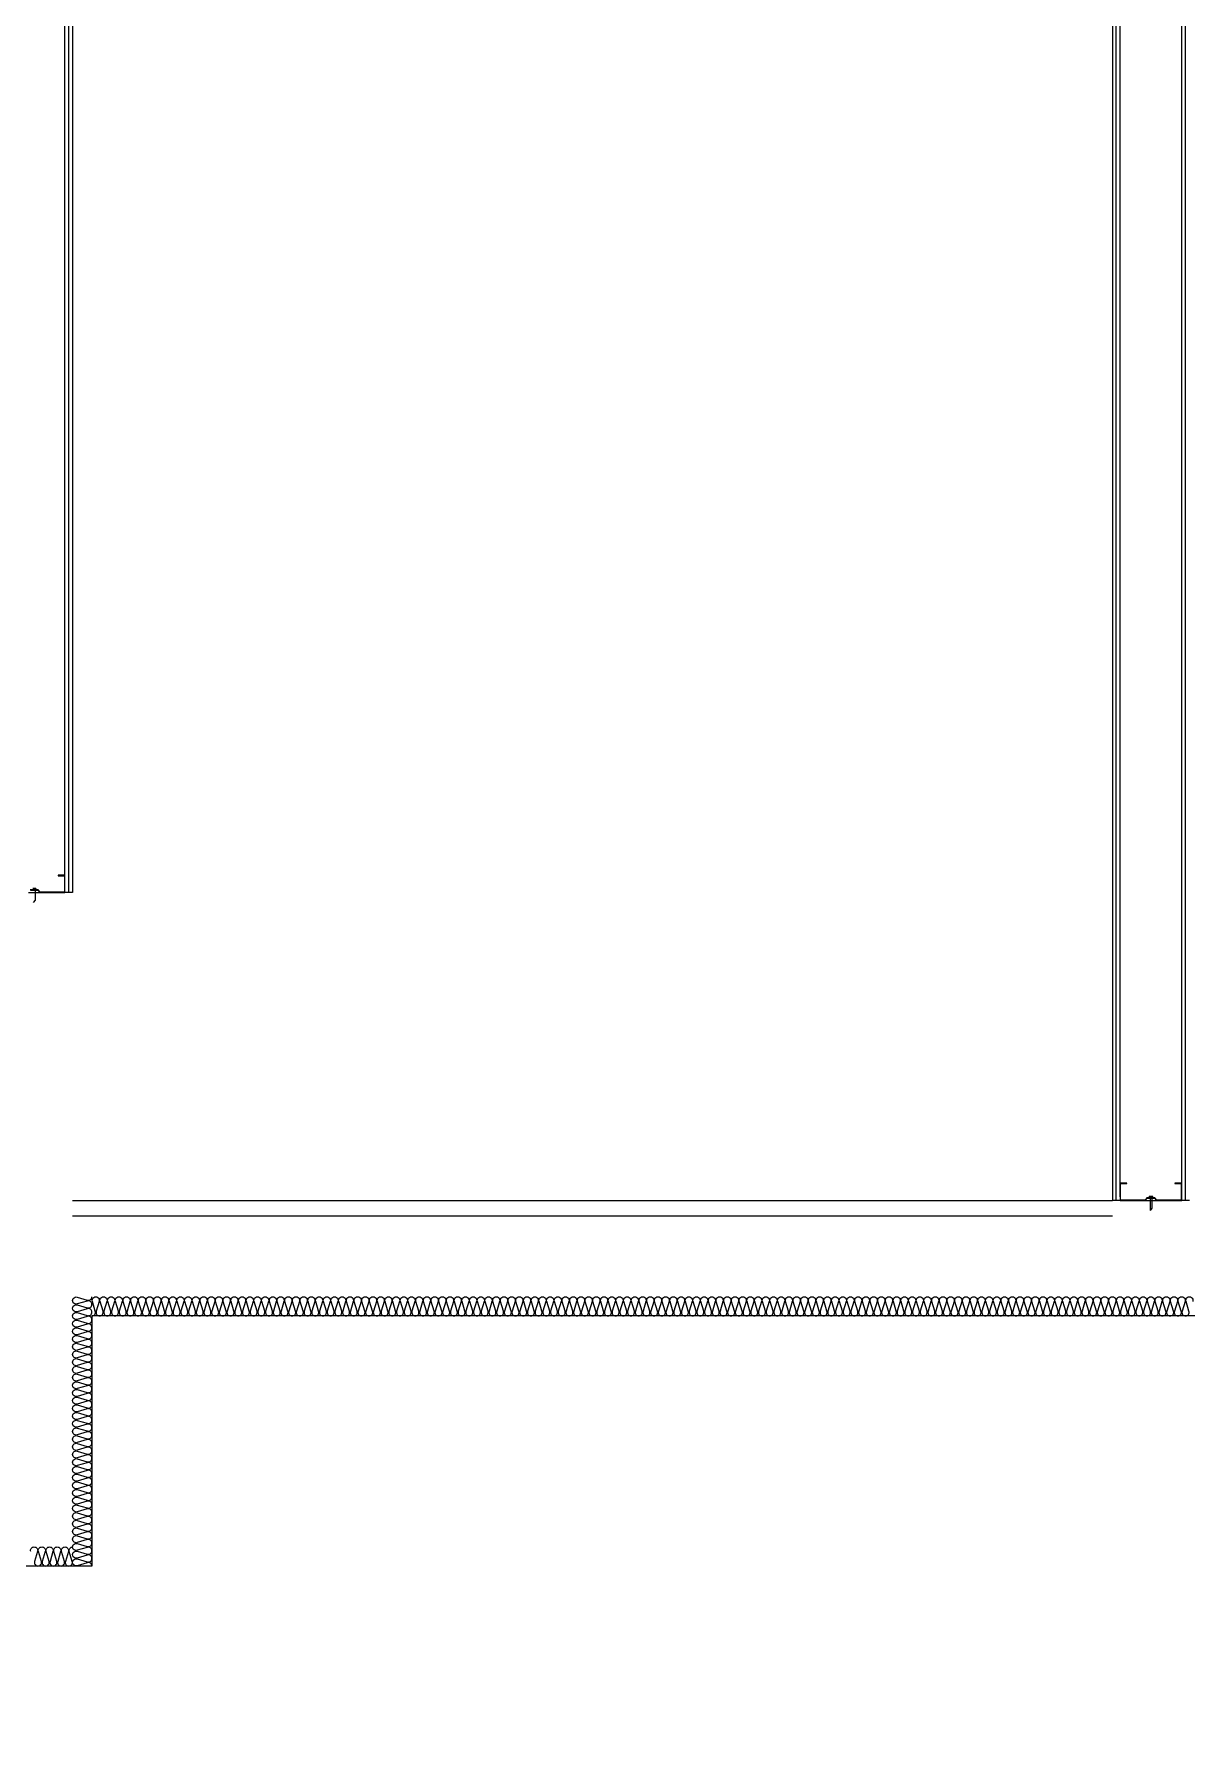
# Model space of a CAD drawing. Header units: millimetres. Extents: x 19868 to 801382, y -4805 to 85279.
# Drawn here: x 528738 to 531732, y 40875 to 45309 of the extents above; entities that cross this region are included whole.
import ezdxf

# ---------------------------------------------------------------- set-up
doc = ezdxf.new("R2010")
doc.units = ezdxf.units.MM
doc.header["$LTSCALE"] = 250
for name, color, linetype in [('8입면선', 8, 'Continuous'), ('A-FIN', 6, 'Continuous'), ('A-FIN-8', 8, 'Continuous'), ('A-WALL-D', 7, 'Continuous'), ('GAGAM-DT', 7, 'Continuous'), ('ISL', 251, 'Continuous'), ('입면', 7, 'Continuous')]:
    doc.layers.add(name, color=color, linetype=linetype)
doc.layers.add('CK', color=221, linetype='Continuous', plot=False)

# ---------------------------------------------------------------- blocks, each defined once
blk = doc.blocks.new('*U128')
at = {"layer": '8입면선', "color": 8}
blk.add_line((3316577.6, 472011.4), (3316577.6, 478251.4), dxfattribs=at)
at = {"layer": 'A-WALL-D'}
for p, q in [((3316567.6, 472021.4), (3316567.6, 478251.4)), ((3316587.6, 478251.4), (3316587.6, 472011.4)), ((3316587.6, 472011.4), (3316567.6, 472011.4))]:
    blk.add_line(p, q, dxfattribs=at)
at = {"layer": 'CK', "linetype": 'Continuous'}
blk.add_line((3316472.9, 472011.4), (3316502.3, 472011.4), dxfattribs=at)
at = {"layer": 'GAGAM-DT', "color": 8}
for p, q in [((3316491.2, 472022.2), (3316484.3, 472022.2)), ((3316490.3, 472017.2), (3316490.3, 472022.2)), ((3316492.7, 472017.2), (3316492.7, 472020.7)), ((3316492.7, 472017.2), (3316482.8, 472017.2)), ((3316490.3, 471991.3), (3316485.3, 471985.8)), ((3316490.3, 472017.2), (3316490.3, 471991.3))]:
    blk.add_line(p, q, dxfattribs=at)
blk.add_arc((3316491.2, 472020.7), 1.51, 0, 90, dxfattribs=at)
at = {"layer": '입면', "color": 6}
for p, q in [((3316567.6, 472056.4), (3316549.8, 472056.4)), ((3316549.8, 472056.4), (3316549.8, 472055.2)), ((3316549.8, 472055.2), (3316566.4, 472055.2)), ((3316566.4, 472055.2), (3316566.4, 472012.6)), ((3316567.6, 472011.4), (3316567.6, 472056.4)), ((3316497.8, 472018.5), (3316477.4, 472018.5)), ((3316477.9, 472017.3), (3316497.3, 472017.3)), ((3316497.3, 472017.3), (3316502.3, 472011.4)), ((3316502.8, 472012.6), (3316497.8, 472018.5)), ((3316502.3, 472011.4), (3316567.6, 472011.4)), ((3316566.4, 472012.6), (3316502.8, 472012.6))]:
    blk.add_line(p, q, dxfattribs=at)
blk = doc.blocks.new('*U129')
at = {"layer": '8입면선', "color": 8}
for p, q in [((3316397.6, 472011.4), (3316397.6, 478501.4)), ((3316577.6, 472011.4), (3316577.6, 478501.4))]:
    blk.add_line(p, q, dxfattribs=at)
at = {"layer": 'A-WALL-D'}
for p, q in [((3316387.6, 478501.4), (3316387.6, 472011.4)), ((3316407.6, 472021.4), (3316407.6, 478501.4)), ((3316567.6, 472021.4), (3316567.6, 478501.4)), ((3316407.6, 472011.4), (3316387.6, 472011.4)), ((3316587.6, 472011.4), (3316567.6, 472011.4))]:
    blk.add_line(p, q, dxfattribs=at)
at = {"layer": 'CK', "linetype": 'Continuous'}
blk.add_line((3316472.9, 472011.4), (3316502.3, 472011.4), dxfattribs=at)
at = {"layer": 'GAGAM-DT', "color": 8}
for p, q in [((3316482.8, 472017.2), (3316482.8, 472020.7)), ((3316491.2, 472022.2), (3316484.3, 472022.2)), ((3316485.3, 472017.2), (3316485.3, 472022.2)), ((3316490.3, 472017.2), (3316490.3, 472022.2)), ((3316492.7, 472017.2), (3316492.7, 472020.7)), ((3316492.7, 472017.2), (3316482.8, 472017.2)), ((3316485.3, 472017.2), (3316485.3, 471985.8)), ((3316490.3, 471991.3), (3316485.3, 471985.8)), ((3316490.3, 472017.2), (3316490.3, 471991.3))]:
    blk.add_line(p, q, dxfattribs=at)
for centre, start, end in [((3316484.3, 472020.7), 90, 180), ((3316491.2, 472020.7), 0, 90)]:
    blk.add_arc(centre, 1.51, start, end, dxfattribs=at)
at = {"layer": '입면', "color": 6}
for p, q in [((3316425.4, 472056.4), (3316407.6, 472056.4)), ((3316407.6, 472056.4), (3316407.6, 472011.4)), ((3316408.8, 472012.6), (3316408.8, 472055.2)), ((3316408.8, 472055.2), (3316425.4, 472055.2)), ((3316425.4, 472055.2), (3316425.4, 472056.4)), ((3316567.6, 472056.4), (3316549.8, 472056.4)), ((3316549.8, 472056.4), (3316549.8, 472055.2)), ((3316549.8, 472055.2), (3316566.4, 472055.2)), ((3316566.4, 472055.2), (3316566.4, 472012.6)), ((3316567.6, 472011.4), (3316567.6, 472056.4)), ((3316407.6, 472011.4), (3316472.9, 472011.4)), ((3316472.4, 472012.6), (3316408.8, 472012.6)), ((3316477.4, 472018.5), (3316472.4, 472012.6)), ((3316472.9, 472011.4), (3316477.9, 472017.3)), ((3316497.8, 472018.5), (3316477.4, 472018.5)), ((3316477.9, 472017.3), (3316497.3, 472017.3)), ((3316497.3, 472017.3), (3316502.3, 472011.4)), ((3316502.8, 472012.6), (3316497.8, 472018.5)), ((3316502.3, 472011.4), (3316567.6, 472011.4)), ((3316566.4, 472012.6), (3316502.8, 472012.6))]:
    blk.add_line(p, q, dxfattribs=at)

msp = doc.modelspace()

# ---------------------------------------------------------------- linework, layer by layer
at = {"layer": 'A-FIN'}
msp.add_line((528838.2, 42278.9), (531538.2, 42278.9), dxfattribs=at)
at = {"layer": 'A-FIN-8'}
msp.add_line((528838.2, 42238.9), (531538.2, 42238.9), dxfattribs=at)
at = {"layer": 'ISL'}
msp.add_lwpolyline([(538188.2, 41428.9), (537688.2, 41428.9), (537688.2, 41978.9), (535188.2, 41978.9), (535188.2, 41228.9), (534488.2, 41228.9), (534488.2, 41978.9), (528888.2, 41978.9), (528888.2, 41328.9), (528488.2, 41328.9), (528488.2, 42228.9), (528588.2, 42228.9), (528588.2, 42878.9), (522838.2, 42878.9), (522838.2, 42078.9), (523338.2, 42078.9), (523338.2, 41078.9), (522538.2, 41078.9), (522538.2, 41828.9), (511388.2, 41828.9), (511388.2, 41078.9), (511088.2, 41078.9), (511088.2, 34028.9), (511038.2, 34028.9)], dxfattribs=at)
for points in [[(528888.2, 41328.9, 0.509267), (528876.1, 41337.8), (528850.3, 41330.1, -1.372593), (528850.3, 41347.8), (528876.1, 41340.1, 0.509267), (528888.2, 41348.9, 0.509267), (528876.1, 41357.8), (528850.3, 41350.1, -1.372593), (528850.3, 41367.8), (528876.1, 41360.1, 0.509267), (528888.2, 41368.9, 0.509267), (528876.1, 41377.8), (528850.3, 41370.1, -1.372593), (528850.3, 41387.8), (528876.1, 41380.1, 0.509267), (528888.2, 41388.9, 0.509267), (528876.1, 41397.8), (528850.3, 41390.1, -1.372593), (528850.3, 41407.8), (528876.1, 41400.1, 0.509267), (528888.2, 41408.9, 0.509267), (528876.1, 41417.8), (528850.3, 41410.1, -1.372593), (528850.3, 41427.8), (528876.1, 41420.1, 0.509267), (528888.2, 41428.9, 0.509267), (528876.1, 41437.8), (528850.3, 41430.1, -1.372593), (528850.3, 41447.8), (528876.1, 41440.1, 0.509267), (528888.2, 41448.9, 0.509267), (528876.1, 41457.8), (528850.3, 41450.1, -1.372593), (528850.3, 41467.8), (528876.1, 41460.1, 0.509267), (528888.2, 41468.9, 0.509267), (528876.1, 41477.8), (528850.3, 41470.1, -1.372593), (528850.3, 41487.8), (528876.1, 41480.1, 0.509267), (528888.2, 41488.9, 0.509267), (528876.1, 41497.8), (528850.3, 41490.1, -1.372593), (528850.3, 41507.8), (528876.1, 41500.1, 0.509267), (528888.2, 41508.9, 0.509267), (528876.1, 41517.8), (528850.3, 41510.1, -1.372593), (528850.3, 41527.8), (528876.1, 41520.1, 0.509267), (528888.2, 41528.9, 0.509267), (528876.1, 41537.8), (528850.3, 41530.1, -1.372593), (528850.3, 41547.8), (528876.1, 41540.1, 0.509267), (528888.2, 41548.9, 0.509267), (528876.1, 41557.8), (528850.3, 41550.1, -1.372593), (528850.3, 41567.8), (528876.1, 41560.1, 0.509267), (528888.2, 41568.9, 0.509267), (528876.1, 41577.8), (528850.3, 41570.1, -1.372593), (528850.3, 41587.8), (528876.1, 41580.1, 0.509267), (528888.2, 41588.9, 0.509267), (528876.1, 41597.8), (528850.3, 41590.1, -1.372593), (528850.3, 41607.8), (528876.1, 41600.1, 0.509267), (528888.2, 41608.9, 0.509267), (528876.1, 41617.8), (528850.3, 41610.1, -1.372593), (528850.3, 41627.8), (528876.1, 41620.1, 0.509267), (528888.2, 41628.9, 0.509267), (528876.1, 41637.8), (528850.3, 41630.1, -1.372593), (528850.3, 41647.8), (528876.1, 41640.1, 0.509267), (528888.2, 41648.9, 0.509267), (528876.1, 41657.8), (528850.3, 41650.1, -1.372593), (528850.3, 41667.8), (528876.1, 41660.1, 0.509267), (528888.2, 41668.9, 0.509267), (528876.1, 41677.8), (528850.3, 41670.1, -1.372593), (528850.3, 41687.8), (528876.1, 41680.1, 0.509267), (528888.2, 41688.9, 0.509267), (528876.1, 41697.8), (528850.3, 41690.1, -1.372593), (528850.3, 41707.8), (528876.1, 41700.1, 0.509267), (528888.2, 41708.9, 0.509267), (528876.1, 41717.8), (528850.3, 41710.1, -1.372593), (528850.3, 41727.8), (528876.1, 41720.1, 0.509267), (528888.2, 41728.9, 0.509267), (528876.1, 41737.8), (528850.3, 41730.1, -1.372593), (528850.3, 41747.8), (528876.1, 41740.1, 0.509267), (528888.2, 41748.9, 0.509267), (528876.1, 41757.8), (528850.3, 41750.1, -1.372593), (528850.3, 41767.8), (528876.1, 41760.1, 0.509267), (528888.2, 41768.9, 0.509267), (528876.1, 41777.8), (528850.3, 41770.1, -1.372593), (528850.3, 41787.8), (528876.1, 41780.1, 0.509267), (528888.2, 41788.9, 0.509267), (528876.1, 41797.8), (528850.3, 41790.1, -1.372593), (528850.3, 41807.8), (528876.1, 41800.1, 0.509267), (528888.2, 41808.9, 0.509267), (528876.1, 41817.8), (528850.3, 41810.1, -1.372593), (528850.3, 41827.8), (528876.1, 41820.1, 0.509267), (528888.2, 41828.9, 0.509267), (528876.1, 41837.8), (528850.3, 41830.1, -1.372593), (528850.3, 41847.8), (528876.1, 41840.1, 0.509267), (528888.2, 41848.9, 0.509267), (528876.1, 41857.8), (528850.3, 41850.1, -1.372593), (528850.3, 41867.8), (528876.1, 41860.1, 0.509267), (528888.2, 41868.9, 0.509267), (528876.1, 41877.8), (528850.3, 41870.1, -1.372593), (528850.3, 41887.8), (528876.1, 41880.1, 0.509267), (528888.2, 41888.9, 0.509267), (528876.1, 41897.8), (528850.3, 41890.1, -1.372593), (528850.3, 41907.8), (528876.1, 41900.1, 0.509267), (528888.2, 41908.9, 0.509267), (528876.1, 41917.8), (528850.3, 41910.1, -1.372593), (528850.3, 41927.8), (528876.1, 41920.1, 0.509267), (528888.2, 41928.9, 0.509267), (528876.1, 41937.8), (528850.3, 41930.1, -1.372593), (528850.3, 41947.8), (528876.1, 41940.1, 0.509267), (528888.2, 41948.9, 0.509267), (528876.1, 41957.8), (528850.3, 41950.1, -1.372593), (528850.3, 41967.8), (528876.1, 41960.1, 0.509267), (528888.2, 41968.9, 0.509267), (528876.1, 41977.8), (528850.3, 41970.1, -1.372593), (528850.3, 41987.8), (528876.1, 41980.1, 0.509267), (528888.2, 41988.9, 0.509267), (528876.1, 41997.8), (528850.3, 41990.1, -1.372593), (528850.3, 42007.8), (528876.1, 42000.1, 0.509267), (528888.2, 42008.9, 0.509267), (528876.1, 42017.8), (528850.3, 42010.1, -1.372593), (528850.3, 42027.8), (528876.1, 42020.1, 0.509267), (528888.2, 42028.9)], [(528888.2, 41978.9, 0.509267), (528897, 41991.1), (528889.4, 42016.8, -1.372593), (528907, 42016.8), (528899.4, 41991.1, 0.509267), (528908.2, 41978.9, 0.509267), (528917, 41991.1), (528909.4, 42016.8, -1.372593), (528927, 42016.8), (528919.4, 41991.1, 0.509267), (528928.2, 41978.9, 0.509267), (528937, 41991.1), (528929.4, 42016.8, -1.372593), (528947, 42016.8), (528939.4, 41991.1, 0.509267), (528948.2, 41978.9, 0.509267), (528957, 41991.1), (528949.4, 42016.8, -1.372593), (528967, 42016.8), (528959.4, 41991.1, 0.509267), (528968.2, 41978.9, 0.509267), (528977, 41991.1), (528969.4, 42016.8, -1.372593), (528987, 42016.8), (528979.4, 41991.1, 0.509267), (528988.2, 41978.9, 0.509267), (528997, 41991.1), (528989.4, 42016.8, -1.372593), (529007, 42016.8), (528999.4, 41991.1, 0.509267), (529008.2, 41978.9, 0.509267), (529017, 41991.1), (529009.4, 42016.8, -1.372593), (529027, 42016.8), (529019.4, 41991.1, 0.509267), (529028.2, 41978.9, 0.509267), (529037, 41991.1), (529029.4, 42016.8, -1.372593), (529047, 42016.8), (529039.4, 41991.1, 0.509267), (529048.2, 41978.9, 0.509267), (529057, 41991.1), (529049.4, 42016.8, -1.372593), (529067, 42016.8), (529059.4, 41991.1, 0.509267), (529068.2, 41978.9, 0.509267), (529077, 41991.1), (529069.4, 42016.8, -1.372593), (529087, 42016.8), (529079.4, 41991.1, 0.509267), (529088.2, 41978.9, 0.509267), (529097, 41991.1), (529089.4, 42016.8, -1.372593), (529107, 42016.8), (529099.4, 41991.1, 0.509267), (529108.2, 41978.9, 0.509267), (529117, 41991.1), (529109.4, 42016.8, -1.372593), (529127, 42016.8), (529119.4, 41991.1, 0.509267), (529128.2, 41978.9, 0.509267), (529137, 41991.1), (529129.4, 42016.8, -1.372593), (529147, 42016.8), (529139.4, 41991.1, 0.509267), (529148.2, 41978.9, 0.509267), (529157, 41991.1), (529149.4, 42016.8, -1.372593), (529167, 42016.8), (529159.4, 41991.1, 0.509267), (529168.2, 41978.9, 0.509267), (529177, 41991.1), (529169.4, 42016.8, -1.372593), (529187, 42016.8), (529179.4, 41991.1, 0.509267), (529188.2, 41978.9, 0.509267), (529197, 41991.1), (529189.4, 42016.8, -1.372593), (529207, 42016.8), (529199.4, 41991.1, 0.509267), (529208.2, 41978.9, 0.509267), (529217, 41991.1), (529209.4, 42016.8, -1.372593), (529227, 42016.8), (529219.4, 41991.1, 0.509267), (529228.2, 41978.9, 0.509267), (529237, 41991.1), (529229.4, 42016.8, -1.372593), (529247, 42016.8), (529239.4, 41991.1, 0.509267), (529248.2, 41978.9, 0.509267), (529257, 41991.1), (529249.4, 42016.8, -1.372593), (529267, 42016.8), (529259.4, 41991.1, 0.509267), (529268.2, 41978.9, 0.509267), (529277, 41991.1), (529269.4, 42016.8, -1.372593), (529287, 42016.8), (529279.4, 41991.1, 0.509267), (529288.2, 41978.9, 0.509267), (529297, 41991.1), (529289.4, 42016.8, -1.372593), (529307, 42016.8), (529299.4, 41991.1, 0.509267), (529308.2, 41978.9, 0.509267), (529317, 41991.1), (529309.4, 42016.8, -1.372593), (529327, 42016.8), (529319.4, 41991.1, 0.509267), (529328.2, 41978.9, 0.509267), (529337, 41991.1), (529329.4, 42016.8, -1.372593), (529347, 42016.8), (529339.4, 41991.1, 0.509267), (529348.2, 41978.9, 0.509267), (529357, 41991.1), (529349.4, 42016.8, -1.372593), (529367, 42016.8), (529359.4, 41991.1, 0.509267), (529368.2, 41978.9, 0.509267), (529377, 41991.1), (529369.4, 42016.8, -1.372593), (529387, 42016.8), (529379.4, 41991.1, 0.509267), (529388.2, 41978.9, 0.509267), (529397, 41991.1), (529389.4, 42016.8, -1.372593), (529407, 42016.8), (529399.4, 41991.1, 0.509267), (529408.2, 41978.9, 0.509267), (529417, 41991.1), (529409.4, 42016.8, -1.372593), (529427, 42016.8), (529419.4, 41991.1, 0.509267), (529428.2, 41978.9, 0.509267), (529437, 41991.1), (529429.4, 42016.8, -1.372593), (529447, 42016.8), (529439.4, 41991.1, 0.509267), (529448.2, 41978.9, 0.509267), (529457, 41991.1), (529449.4, 42016.8, -1.372593), (529467, 42016.8), (529459.4, 41991.1, 0.509267), (529468.2, 41978.9, 0.509267), (529477, 41991.1), (529469.4, 42016.8, -1.372593), (529487, 42016.8), (529479.4, 41991.1, 0.509267), (529488.2, 41978.9, 0.509267), (529497, 41991.1), (529489.4, 42016.8, -1.372593), (529507, 42016.8), (529499.4, 41991.1, 0.509267), (529508.2, 41978.9, 0.509267), (529517, 41991.1), (529509.4, 42016.8, -1.372593), (529527, 42016.8), (529519.4, 41991.1, 0.509267), (529528.2, 41978.9, 0.509267), (529537, 41991.1), (529529.4, 42016.8, -1.372593), (529547, 42016.8), (529539.4, 41991.1, 0.509267), (529548.2, 41978.9, 0.509267), (529557, 41991.1), (529549.4, 42016.8, -1.372593), (529567, 42016.8), (529559.4, 41991.1, 0.509267), (529568.2, 41978.9, 0.509267), (529577, 41991.1), (529569.4, 42016.8, -1.372593), (529587, 42016.8), (529579.4, 41991.1, 0.509267), (529588.2, 41978.9, 0.509267), (529597, 41991.1), (529589.4, 42016.8, -1.372593), (529607, 42016.8), (529599.4, 41991.1, 0.509267), (529608.2, 41978.9, 0.509267), (529617, 41991.1), (529609.4, 42016.8, -1.372593), (529627, 42016.8), (529619.4, 41991.1, 0.509267), (529628.2, 41978.9, 0.509267), (529637, 41991.1), (529629.4, 42016.8, -1.372593), (529647, 42016.8), (529639.4, 41991.1, 0.509267), (529648.2, 41978.9, 0.509267), (529657, 41991.1), (529649.4, 42016.8, -1.372593), (529667, 42016.8), (529659.4, 41991.1, 0.509267), (529668.2, 41978.9, 0.509267), (529677, 41991.1), (529669.4, 42016.8, -1.372593), (529687, 42016.8), (529679.4, 41991.1, 0.509267), (529688.2, 41978.9, 0.509267), (529697, 41991.1), (529689.4, 42016.8, -1.372593), (529707, 42016.8), (529699.4, 41991.1, 0.509267), (529708.2, 41978.9, 0.509267), (529717, 41991.1), (529709.4, 42016.8, -1.372593), (529727, 42016.8), (529719.4, 41991.1, 0.509267), (529728.2, 41978.9, 0.509267), (529737, 41991.1), (529729.4, 42016.8, -1.372593), (529747, 42016.8), (529739.4, 41991.1, 0.509267), (529748.2, 41978.9, 0.509267), (529757, 41991.1), (529749.4, 42016.8, -1.372593), (529767, 42016.8), (529759.4, 41991.1, 0.509267), (529768.2, 41978.9, 0.509267), (529777, 41991.1), (529769.4, 42016.8, -1.372593), (529787, 42016.8), (529779.4, 41991.1, 0.509267), (529788.2, 41978.9, 0.509267), (529797, 41991.1), (529789.4, 42016.8, -1.372593), (529807, 42016.8), (529799.4, 41991.1, 0.509267), (529808.2, 41978.9, 0.509267), (529817, 41991.1), (529809.4, 42016.8, -1.372593), (529827, 42016.8), (529819.4, 41991.1, 0.509267), (529828.2, 41978.9, 0.509267), (529837, 41991.1), (529829.4, 42016.8, -1.372593), (529847, 42016.8), (529839.4, 41991.1, 0.509267), (529848.2, 41978.9, 0.509267), (529857, 41991.1), (529849.4, 42016.8, -1.372593), (529867, 42016.8), (529859.4, 41991.1, 0.509267), (529868.2, 41978.9, 0.509267), (529877, 41991.1), (529869.4, 42016.8, -1.372593), (529887, 42016.8), (529879.4, 41991.1, 0.509267), (529888.2, 41978.9, 0.509267), (529897, 41991.1), (529889.4, 42016.8, -1.372593), (529907, 42016.8), (529899.4, 41991.1, 0.509267), (529908.2, 41978.9, 0.509267), (529917, 41991.1), (529909.4, 42016.8, -1.372593), (529927, 42016.8), (529919.4, 41991.1, 0.509267), (529928.2, 41978.9, 0.509267), (529937, 41991.1), (529929.4, 42016.8, -1.372593), (529947, 42016.8), (529939.4, 41991.1, 0.509267), (529948.2, 41978.9, 0.509267), (529957, 41991.1), (529949.4, 42016.8, -1.372593), (529967, 42016.8), (529959.4, 41991.1, 0.509267), (529968.2, 41978.9, 0.509267), (529977, 41991.1), (529969.4, 42016.8, -1.372593), (529987, 42016.8), (529979.4, 41991.1, 0.509267), (529988.2, 41978.9, 0.509267), (529997, 41991.1), (529989.4, 42016.8, -1.372593), (530007, 42016.8), (529999.4, 41991.1, 0.509267), (530008.2, 41978.9, 0.509267), (530017, 41991.1), (530009.4, 42016.8, -1.372593), (530027, 42016.8), (530019.4, 41991.1, 0.509267), (530028.2, 41978.9, 0.509267), (530037, 41991.1), (530029.4, 42016.8, -1.372593), (530047, 42016.8), (530039.4, 41991.1, 0.509267), (530048.2, 41978.9, 0.509267), (530057, 41991.1), (530049.4, 42016.8, -1.372593), (530067, 42016.8), (530059.4, 41991.1, 0.509267), (530068.2, 41978.9, 0.509267), (530077, 41991.1), (530069.4, 42016.8, -1.372593), (530087, 42016.8), (530079.4, 41991.1, 0.509267), (530088.2, 41978.9, 0.509267), (530097, 41991.1), (530089.4, 42016.8, -1.372593), (530107, 42016.8), (530099.4, 41991.1, 0.509267), (530108.2, 41978.9, 0.509267), (530117, 41991.1), (530109.4, 42016.8, -1.372593), (530127, 42016.8), (530119.4, 41991.1, 0.509267), (530128.2, 41978.9, 0.509267), (530137, 41991.1), (530129.4, 42016.8, -1.372593), (530147, 42016.8), (530139.4, 41991.1, 0.509267), (530148.2, 41978.9, 0.509267), (530157, 41991.1), (530149.4, 42016.8, -1.372593), (530167, 42016.8), (530159.4, 41991.1, 0.509267), (530168.2, 41978.9, 0.509267), (530177, 41991.1), (530169.4, 42016.8, -1.372593), (530187, 42016.8), (530179.4, 41991.1, 0.509267), (530188.2, 41978.9, 0.509267), (530197, 41991.1), (530189.4, 42016.8, -1.372593), (530207, 42016.8), (530199.4, 41991.1, 0.509267), (530208.2, 41978.9, 0.509267), (530217, 41991.1), (530209.4, 42016.8, -1.372593), (530227, 42016.8), (530219.4, 41991.1, 0.509267), (530228.2, 41978.9, 0.509267), (530237, 41991.1), (530229.4, 42016.8, -1.372593), (530247, 42016.8), (530239.4, 41991.1, 0.509267), (530248.2, 41978.9, 0.509267), (530257, 41991.1), (530249.4, 42016.8, -1.372593), (530267, 42016.8), (530259.4, 41991.1, 0.509267), (530268.2, 41978.9, 0.509267), (530277, 41991.1), (530269.4, 42016.8, -1.372593), (530287, 42016.8), (530279.4, 41991.1, 0.509267), (530288.2, 41978.9, 0.509267), (530297, 41991.1), (530289.4, 42016.8, -1.372593), (530307, 42016.8), (530299.4, 41991.1, 0.509267), (530308.2, 41978.9, 0.509267), (530317, 41991.1), (530309.4, 42016.8, -1.372593), (530327, 42016.8), (530319.4, 41991.1, 0.509267), (530328.2, 41978.9, 0.509267), (530337, 41991.1), (530329.4, 42016.8, -1.372593), (530347, 42016.8), (530339.4, 41991.1, 0.509267), (530348.2, 41978.9, 0.509267), (530357, 41991.1), (530349.4, 42016.8, -1.372593), (530367, 42016.8), (530359.4, 41991.1, 0.509267), (530368.2, 41978.9, 0.509267), (530377, 41991.1), (530369.4, 42016.8, -1.372593), (530387, 42016.8), (530379.4, 41991.1, 0.509267), (530388.2, 41978.9, 0.509267), (530397, 41991.1), (530389.4, 42016.8, -1.372593), (530407, 42016.8), (530399.4, 41991.1, 0.509267), (530408.2, 41978.9, 0.509267), (530417, 41991.1), (530409.4, 42016.8, -1.372593), (530427, 42016.8), (530419.4, 41991.1, 0.509267), (530428.2, 41978.9, 0.509267), (530437, 41991.1), (530429.4, 42016.8, -1.372593), (530447, 42016.8), (530439.4, 41991.1, 0.509267), (530448.2, 41978.9, 0.509267), (530457, 41991.1), (530449.4, 42016.8, -1.372593), (530467, 42016.8), (530459.4, 41991.1, 0.509267), (530468.2, 41978.9, 0.509267), (530477, 41991.1), (530469.4, 42016.8, -1.372593), (530487, 42016.8), (530479.4, 41991.1, 0.509267), (530488.2, 41978.9, 0.509267), (530497, 41991.1), (530489.4, 42016.8, -1.372593), (530507, 42016.8), (530499.4, 41991.1, 0.509267), (530508.2, 41978.9, 0.509267), (530517, 41991.1), (530509.4, 42016.8, -1.372593), (530527, 42016.8), (530519.4, 41991.1, 0.509267), (530528.2, 41978.9, 0.509267), (530537, 41991.1), (530529.4, 42016.8, -1.372593), (530547, 42016.8), (530539.4, 41991.1, 0.509267), (530548.2, 41978.9, 0.509267), (530557, 41991.1), (530549.4, 42016.8, -1.372593), (530567, 42016.8), (530559.4, 41991.1, 0.509267), (530568.2, 41978.9, 0.509267), (530577, 41991.1), (530569.4, 42016.8, -1.372593), (530587, 42016.8), (530579.4, 41991.1, 0.509267), (530588.2, 41978.9, 0.509267), (530597, 41991.1), (530589.4, 42016.8, -1.372593), (530607, 42016.8), (530599.4, 41991.1, 0.509267), (530608.2, 41978.9, 0.509267), (530617, 41991.1), (530609.4, 42016.8, -1.372593), (530627, 42016.8), (530619.4, 41991.1, 0.509267), (530628.2, 41978.9, 0.509267), (530637, 41991.1), (530629.4, 42016.8, -1.372593), (530647, 42016.8), (530639.4, 41991.1, 0.509267), (530648.2, 41978.9, 0.509267), (530657, 41991.1), (530649.4, 42016.8, -1.372593), (530667, 42016.8), (530659.4, 41991.1, 0.509267), (530668.2, 41978.9, 0.509267), (530677, 41991.1), (530669.4, 42016.8, -1.372593), (530687, 42016.8), (530679.4, 41991.1, 0.509267), (530688.2, 41978.9, 0.509267), (530697, 41991.1), (530689.4, 42016.8, -1.372593), (530707, 42016.8), (530699.4, 41991.1, 0.509267), (530708.2, 41978.9, 0.509267), (530717, 41991.1), (530709.4, 42016.8, -1.372593), (530727, 42016.8), (530719.4, 41991.1, 0.509267), (530728.2, 41978.9, 0.509267), (530737, 41991.1), (530729.4, 42016.8, -1.372593), (530747, 42016.8), (530739.4, 41991.1, 0.509267), (530748.2, 41978.9, 0.509267), (530757, 41991.1), (530749.4, 42016.8, -1.372593), (530767, 42016.8), (530759.4, 41991.1, 0.509267), (530768.2, 41978.9, 0.509267), (530777, 41991.1), (530769.4, 42016.8, -1.372593), (530787, 42016.8), (530779.4, 41991.1, 0.509267), (530788.2, 41978.9, 0.509267), (530797, 41991.1), (530789.4, 42016.8, -1.372593), (530807, 42016.8), (530799.4, 41991.1, 0.509267), (530808.2, 41978.9, 0.509267), (530817, 41991.1), (530809.4, 42016.8, -1.372593), (530827, 42016.8), (530819.4, 41991.1, 0.509267), (530828.2, 41978.9, 0.509267), (530837, 41991.1), (530829.4, 42016.8, -1.372593), (530847, 42016.8), (530839.4, 41991.1, 0.509267), (530848.2, 41978.9, 0.509267), (530857, 41991.1), (530849.4, 42016.8, -1.372593), (530867, 42016.8), (530859.4, 41991.1, 0.509267), (530868.2, 41978.9, 0.509267), (530877, 41991.1), (530869.4, 42016.8, -1.372593), (530887, 42016.8), (530879.4, 41991.1, 0.509267), (530888.2, 41978.9, 0.509267), (530897, 41991.1), (530889.4, 42016.8, -1.372593), (530907, 42016.8), (530899.4, 41991.1, 0.509267), (530908.2, 41978.9, 0.509267), (530917, 41991.1), (530909.4, 42016.8, -1.372593), (530927, 42016.8), (530919.4, 41991.1, 0.509267), (530928.2, 41978.9, 0.509267), (530937, 41991.1), (530929.4, 42016.8, -1.372593), (530947, 42016.8), (530939.4, 41991.1, 0.509267), (530948.2, 41978.9, 0.509267), (530957, 41991.1), (530949.4, 42016.8, -1.372593), (530967, 42016.8), (530959.4, 41991.1, 0.509267), (530968.2, 41978.9, 0.509267), (530977, 41991.1), (530969.4, 42016.8, -1.372593), (530987, 42016.8), (530979.4, 41991.1, 0.509267), (530988.2, 41978.9, 0.509267), (530997, 41991.1), (530989.4, 42016.8, -1.372593), (531007, 42016.8), (530999.4, 41991.1, 0.509267), (531008.2, 41978.9, 0.509267), (531017, 41991.1), (531009.4, 42016.8, -1.372593), (531027, 42016.8), (531019.4, 41991.1, 0.509267), (531028.2, 41978.9, 0.509267), (531037, 41991.1), (531029.4, 42016.8, -1.372593), (531047, 42016.8), (531039.4, 41991.1, 0.509267), (531048.2, 41978.9, 0.509267), (531057, 41991.1), (531049.4, 42016.8, -1.372593), (531067, 42016.8), (531059.4, 41991.1, 0.509267), (531068.2, 41978.9, 0.509267), (531077, 41991.1), (531069.4, 42016.8, -1.372593), (531087, 42016.8), (531079.4, 41991.1, 0.509267), (531088.2, 41978.9, 0.509267), (531097, 41991.1), (531089.4, 42016.8, -1.372593), (531107, 42016.8), (531099.4, 41991.1, 0.509267), (531108.2, 41978.9, 0.509267), (531117, 41991.1), (531109.4, 42016.8, -1.372593), (531127, 42016.8), (531119.4, 41991.1, 0.509267), (531128.2, 41978.9, 0.509267), (531137, 41991.1), (531129.4, 42016.8, -1.372593), (531147, 42016.8), (531139.4, 41991.1, 0.509267), (531148.2, 41978.9, 0.509267), (531157, 41991.1), (531149.4, 42016.8, -1.372593), (531167, 42016.8), (531159.4, 41991.1, 0.509267), (531168.2, 41978.9, 0.509267), (531177, 41991.1), (531169.4, 42016.8, -1.372593), (531187, 42016.8), (531179.4, 41991.1, 0.509267), (531188.2, 41978.9, 0.509267), (531197, 41991.1), (531189.4, 42016.8, -1.372593), (531207, 42016.8), (531199.4, 41991.1, 0.509267), (531208.2, 41978.9, 0.509267), (531217, 41991.1), (531209.4, 42016.8, -1.372593), (531227, 42016.8), (531219.4, 41991.1, 0.509267), (531228.2, 41978.9, 0.509267), (531237, 41991.1), (531229.4, 42016.8, -1.372593), (531247, 42016.8), (531239.4, 41991.1, 0.509267), (531248.2, 41978.9, 0.509267), (531257, 41991.1), (531249.4, 42016.8, -1.372593), (531267, 42016.8), (531259.4, 41991.1, 0.509267), (531268.2, 41978.9, 0.509267), (531277, 41991.1), (531269.4, 42016.8, -1.372593), (531287, 42016.8), (531279.4, 41991.1, 0.509267), (531288.2, 41978.9, 0.509267), (531297, 41991.1), (531289.4, 42016.8, -1.372593), (531307, 42016.8), (531299.4, 41991.1, 0.509267), (531308.2, 41978.9, 0.509267), (531317, 41991.1), (531309.4, 42016.8, -1.372593), (531327, 42016.8), (531319.4, 41991.1, 0.509267), (531328.2, 41978.9, 0.509267), (531337, 41991.1), (531329.4, 42016.8, -1.372593), (531347, 42016.8), (531339.4, 41991.1, 0.509267), (531348.2, 41978.9, 0.509267), (531357, 41991.1), (531349.4, 42016.8, -1.372593), (531367, 42016.8), (531359.4, 41991.1, 0.509267), (531368.2, 41978.9, 0.509267), (531377, 41991.1), (531369.4, 42016.8, -1.372593), (531387, 42016.8), (531379.4, 41991.1, 0.509267), (531388.2, 41978.9, 0.509267), (531397, 41991.1), (531389.4, 42016.8, -1.372593), (531407, 42016.8), (531399.4, 41991.1, 0.509267), (531408.2, 41978.9, 0.509267), (531417, 41991.1), (531409.4, 42016.8, -1.372593), (531427, 42016.8), (531419.4, 41991.1, 0.509267), (531428.2, 41978.9, 0.509267), (531437, 41991.1), (531429.4, 42016.8, -1.372593), (531447, 42016.8), (531439.4, 41991.1, 0.509267), (531448.2, 41978.9, 0.509267), (531457, 41991.1), (531449.4, 42016.8, -1.372593), (531467, 42016.8), (531459.4, 41991.1, 0.509267), (531468.2, 41978.9, 0.509267), (531477, 41991.1), (531469.4, 42016.8, -1.372593), (531487, 42016.8), (531479.4, 41991.1, 0.509267), (531488.2, 41978.9, 0.509267), (531497, 41991.1), (531489.4, 42016.8, -1.372593), (531507, 42016.8), (531499.4, 41991.1, 0.509267), (531508.2, 41978.9, 0.509267), (531517, 41991.1), (531509.4, 42016.8, -1.372593), (531527, 42016.8), (531519.4, 41991.1, 0.509267), (531528.2, 41978.9, 0.509267), (531537, 41991.1), (531529.4, 42016.8, -1.372593), (531547, 42016.8), (531539.4, 41991.1, 0.509267), (531548.2, 41978.9, 0.509267), (531557, 41991.1), (531549.4, 42016.8, -1.372593), (531567, 42016.8), (531559.4, 41991.1, 0.509267), (531568.2, 41978.9, 0.509267), (531577, 41991.1), (531569.4, 42016.8, -1.372593), (531587, 42016.8), (531579.4, 41991.1, 0.509267), (531588.2, 41978.9, 0.509267), (531597, 41991.1), (531589.4, 42016.8, -1.372593), (531607, 42016.8), (531599.4, 41991.1, 0.509267), (531608.2, 41978.9, 0.509267), (531617, 41991.1), (531609.4, 42016.8, -1.372593), (531627, 42016.8), (531619.4, 41991.1, 0.509267), (531628.2, 41978.9, 0.509267), (531637, 41991.1), (531629.4, 42016.8, -1.372593), (531647, 42016.8), (531639.4, 41991.1, 0.509267), (531648.2, 41978.9, 0.509267), (531657, 41991.1), (531649.4, 42016.8, -1.372593), (531667, 42016.8), (531659.4, 41991.1, 0.509267), (531668.2, 41978.9, 0.509267), (531677, 41991.1), (531669.4, 42016.8, -1.372593), (531687, 42016.8), (531679.4, 41991.1, 0.509267), (531688.2, 41978.9, 0.509267), (531697, 41991.1), (531689.4, 42016.8, -1.372593), (531707, 42016.8), (531699.4, 41991.1, 0.509267), (531708.2, 41978.9, 0.509267), (531717, 41991.1), (531709.4, 42016.8, -1.372593), (531727, 42016.8), (531719.4, 41991.1, 0.509267), (531728.2, 41978.9, 0.509267), (531737, 41991.1), (531729.4, 42016.8, -1.372593), (531747, 42016.8)], [(528729.4, 41366.8, -0.509267), (528738.2, 41378.9, -0.509267), (528747, 41366.8), (528739.4, 41341.1, 1.372593), (528757, 41341.1), (528749.4, 41366.8, -0.509267), (528758.2, 41378.9, -0.509267), (528767, 41366.8), (528759.4, 41341.1, 1.372593), (528777, 41341.1), (528769.4, 41366.8, -0.509267), (528778.2, 41378.9, -0.509267), (528787, 41366.8), (528779.4, 41341.1, 1.372593), (528797, 41341.1), (528789.4, 41366.8, -0.509267), (528798.2, 41378.9, -0.509267), (528807, 41366.8), (528799.4, 41341.1, 1.372593), (528817, 41341.1), (528809.4, 41366.8, -0.509267), (528818.2, 41378.9, -0.509267), (528827, 41366.8), (528819.4, 41341.1, 1.372593), (528837, 41341.1), (528829.4, 41366.8, -0.509267), (528838.2, 41378.9)]]:
    msp.add_lwpolyline(points, format="xyb", dxfattribs=at)

# ---------------------------------------------------------------- block references
at = {"layer": 'A-WALL-D'}
for name, p in [('*U128', (-2787749.4, -428932.5)), ('*U129', (-2784849.4, -429732.5))]:
    msp.add_blockref(name, p, dxfattribs=at)

doc.saveas('drawing.dxf')
